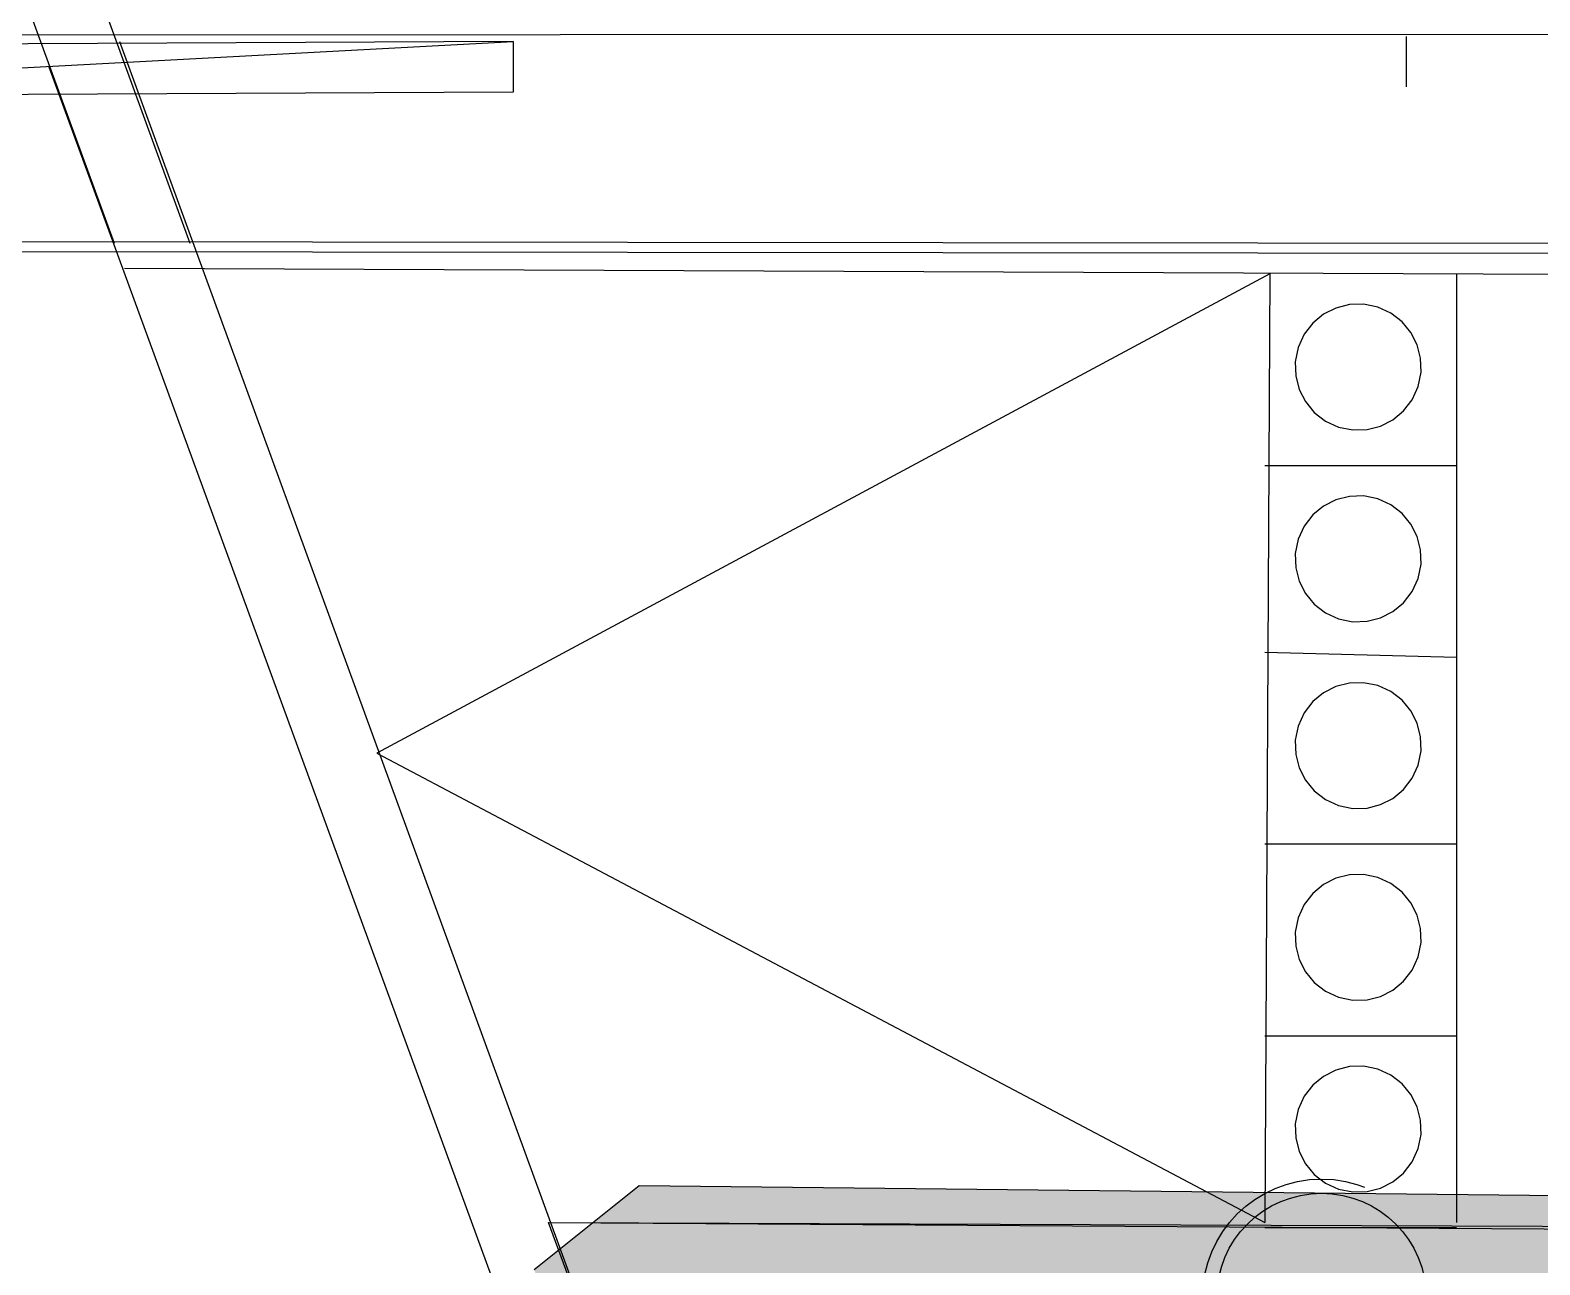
# Model space of a CAD drawing. Header units: metres. Extents: x 1 to 213, y 1 to 147.
# Drawn here: x 108.966 to 112.132, y 39.874 to 42.463 of the extents above; entities that cross this region are included whole.
import ezdxf

# ---------------------------------------------------------------- set-up
doc = ezdxf.new("R2010")
doc.units = ezdxf.units.M
doc.linetypes.add('DASHED', pattern=[1.524, 1.27, -0.254])
for name, color, linetype in [('00-BASE-ARQUITECTURA', 8, 'Continuous'), ('PJ-COPA-ADULTA', 8, 'DASHED'), ('PJ-GRAVILLA', 42, 'Continuous'), ('PJ-HERBACEAS', 212, 'Continuous'), ('PJ-LIMITE-JARDIN', 7, 'Continuous'), ('PJ-RIEGO-SECTORES', 5, 'Continuous')]:
    doc.layers.add(name, color=color, linetype=linetype)

# ---------------------------------------------------------------- blocks, each defined once
blk = doc.blocks.new('PJ_OA')
blk.add_circle((0, 0), 0.22)
at = {"flags": 1}
for tag, p, height in [('CODIGO', (0.15, 0.15), 0.2), ('ESPECIE', (0.15, -0.1), 0.15), ('ZONA', (0.15, -0.3), 0.15)]:
    blk.add_attdef(tag, p, '', height=height, dxfattribs=at)

msp = doc.modelspace()

# ---------------------------------------------------------------- hatches: boundary and pattern name
at = {"layer": 'PJ-GRAVILLA'}
h = msp.add_hatch(dxfattribs=at)
h.set_pattern_fill('GRAVEL', scale=0.03)
h.paths.add_polyline_path([(110.243, 40.0403), (114.2999, 39.9962), (114.5204, 39.908), (129.9104, 39.908), (129.9544, 39.8198), (129.6458, 39.467), (129.6458, 39.2465), (129.9544, 38.4969), (140.1409, 15.9632), (139.7881, 15.9191), (134.5406, 16.6687), (130.7482, 16.8892), (127.7055, 17.5507), (127.4409, 17.7271), (125.9857, 18.1239), (123.7367, 19.1382), (121.9729, 20.1524), (120.0767, 21.5194), (118.4451, 22.9746), (116.8135, 24.7826), (114.9614, 27.3844), (114.344, 28.5309), (113.3739, 30.6917), (110.9045, 37.4385), (111.1249, 37.7472), (111.5218, 37.9677), (111.5218, 38.4087), (111.3454, 38.6291), (111.169, 38.6732), (110.7722, 38.4969), (110.5076, 38.6732), (110.0225, 39.8639), (110.243, 40.0403)])

# ---------------------------------------------------------------- linework, layer by layer
at = {"layer": '00-BASE-ARQUITECTURA'}
for points in [[(109.1423, 42.0158), (107.1738, 47.4027)], [(109.3011, 42.0158), (107.3326, 47.4133)], [(130.2455, 39.7721), (130.7112, 40.0896), (131.0287, 40.3436), (131.6319, 40.9257), (132.1717, 41.6454), (132.4151, 42.0581), (132.6056, 42.4603), (98.813, 42.4497)], [(107.7983, 42.4286), (107.7983, 42.3227), (109.9784, 42.4391), (107.7983, 42.4286)], [(107.7983, 42.3227), (109.9784, 42.4391), (109.9784, 42.3333), (107.7983, 42.3227)], [(109.1529, 42.4391), (113.3016, 31.0727)], [(111.8517, 42.4497), (111.8517, 42.3439)], [(109.0048, 42.3862), (113.164, 31.0197)], [(52.1935, 42.0793), (123.197, 42.0052)], [(52.204, 42.0581), (123.2076, 41.9841)], [(132.1293, 41.8676), (109.1635, 41.9629)], [(111.5659, 41.9523), (109.6927, 40.9469), (111.5553, 39.9626)], [(111.5659, 41.9523), (111.5553, 39.9626)], [(111.9575, 41.9523), (111.9575, 39.9626)], [(111.7102, 41.6307), (111.7401, 41.6247), (111.7697, 41.6255), (111.7978, 41.6327), (111.8237, 41.6459), (111.8461, 41.6644), (111.8642, 41.6878), (111.8769, 41.7156), (111.883, 41.7455), (111.8821, 41.775), (111.8749, 41.8032), (111.8618, 41.8291), (111.8432, 41.8515), (111.8198, 41.8696), (111.7921, 41.8823), (111.7622, 41.8884), (111.7326, 41.8875), (111.7044, 41.8803), (111.6786, 41.8672), (111.6561, 41.8486), (111.638, 41.8252), (111.6253, 41.7975), (111.6193, 41.7675), (111.6201, 41.738), (111.6274, 41.7098), (111.6405, 41.684), (111.659, 41.6615), (111.6824, 41.6434), (111.7102, 41.6307)], [(111.5553, 41.5501), (111.9575, 41.5501)], [(111.7102, 41.2286), (111.7401, 41.2225), (111.7697, 41.2233), (111.7978, 41.2306), (111.8237, 41.2437), (111.8461, 41.2622), (111.8642, 41.2856), (111.8769, 41.3134), (111.883, 41.3433), (111.8821, 41.3729), (111.8749, 41.4011), (111.8618, 41.4269), (111.8432, 41.4493), (111.8198, 41.4674), (111.7921, 41.4801), (111.7622, 41.4862), (111.7326, 41.4854), (111.7044, 41.4781), (111.6786, 41.465), (111.6561, 41.4465), (111.638, 41.4231), (111.6253, 41.3953), (111.6193, 41.3654), (111.6201, 41.3358), (111.6274, 41.3076), (111.6405, 41.2818), (111.659, 41.2594), (111.6824, 41.2413), (111.7102, 41.2286)], [(111.5553, 41.1586), (111.9575, 41.148)], [(111.7102, 40.837), (111.7401, 40.8309), (111.7697, 40.8318), (111.7978, 40.839), (111.8237, 40.8521), (111.8461, 40.8707), (111.8642, 40.8941), (111.8769, 40.9218), (111.883, 40.9517), (111.8821, 40.9813), (111.8749, 41.0095), (111.8618, 41.0353), (111.8432, 41.0578), (111.8198, 41.0758), (111.7921, 41.0886), (111.7622, 41.0946), (111.7326, 41.0938), (111.7044, 41.0865), (111.6786, 41.0734), (111.6561, 41.0549), (111.638, 41.0315), (111.6253, 41.0037), (111.6193, 40.9738), (111.6201, 40.9442), (111.6274, 40.9161), (111.6405, 40.8902), (111.659, 40.8678), (111.6824, 40.8497), (111.7102, 40.837)], [(111.5553, 40.7564), (111.9575, 40.7564)], [(111.7102, 40.4348), (111.7401, 40.4287), (111.7697, 40.4296), (111.7978, 40.4368), (111.8237, 40.45), (111.8461, 40.4685), (111.8642, 40.4919), (111.8769, 40.5197), (111.883, 40.5496), (111.8821, 40.5791), (111.8749, 40.6073), (111.8618, 40.6331), (111.8432, 40.6556), (111.8198, 40.6737), (111.7921, 40.6864), (111.7622, 40.6925), (111.7326, 40.6916), (111.7044, 40.6844), (111.6786, 40.6712), (111.6561, 40.6527), (111.638, 40.6293), (111.6253, 40.6016), (111.6193, 40.5716), (111.6201, 40.5421), (111.6274, 40.5139), (111.6405, 40.4881), (111.659, 40.4656), (111.6824, 40.4475), (111.7102, 40.4348)], [(111.5553, 40.3542), (111.9575, 40.3542)], [(111.7102, 40.0326), (111.7401, 40.0266), (111.7697, 40.0274), (111.7978, 40.0347), (111.8237, 40.0478), (111.8461, 40.0663), (111.8642, 40.0897), (111.8769, 40.1175), (111.883, 40.1474), (111.8821, 40.177), (111.8749, 40.2052), (111.8618, 40.231), (111.8432, 40.2534), (111.8198, 40.2715), (111.7921, 40.2842), (111.7622, 40.2903), (111.7326, 40.2895), (111.7044, 40.2822), (111.6786, 40.2691), (111.6561, 40.2505), (111.638, 40.2272), (111.6253, 40.1994), (111.6193, 40.1695), (111.6201, 40.1399), (111.6274, 40.1117), (111.6405, 40.0859), (111.659, 40.0634), (111.6824, 40.0454), (111.7102, 40.0326)], [(110.7827, 37.9836), (110.0525, 39.9626), (130.055, 39.8356)], [(110.0525, 39.9626), (130.1397, 39.8886)], [(111.5553, 39.9521), (111.9575, 39.9521)]]:
    msp.add_lwpolyline(points, dxfattribs=at)
at = {"layer": 'PJ-COPA-ADULTA'}
msp.add_circle((111.6743, 39.8038), 0.25, dxfattribs=at)
at = {"layer": 'PJ-LIMITE-JARDIN'}
msp.add_lwpolyline([(110.0225, 39.8639), (110.243, 40.0403), (110.243, 40.0403), (114.2999, 39.9962), (114.5204, 39.908), (129.9104, 39.908), (129.9544, 39.8198)], dxfattribs=at)
at = {"layer": 'PJ-RIEGO-SECTORES'}
msp.add_lwpolyline([(110.0225, 39.8639), (110.243, 40.0403), (114.2999, 39.9962), (114.5204, 39.908), (114.5204, 39.908), (129.9104, 39.908), (129.9544, 39.8198)], dxfattribs=at)

# ---------------------------------------------------------------- block references
at = {"layer": 'PJ-HERBACEAS'}
msp.add_blockref('PJ_OA', (111.6743, 39.8038), dxfattribs=at)

doc.saveas('drawing.dxf')
